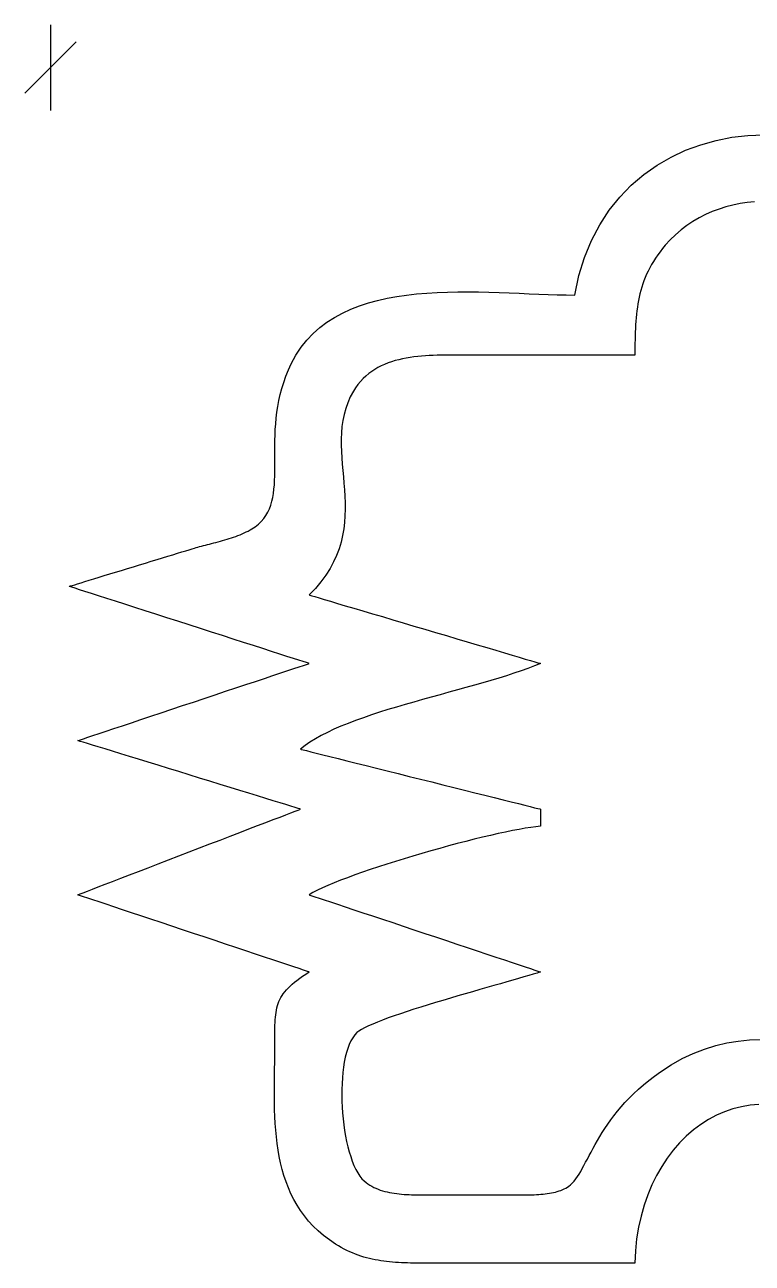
# Model space of a CAD drawing. Extents: x -0.8 to 47.2, y -11.2 to 29.6.
# Drawn here: x -0.85 to 23.11, y -11.16 to 29.63 of the extents above; entities that cross this region are included whole.
import ezdxf

# ---------------------------------------------------------------- set-up
doc = ezdxf.new("R2010")
doc.units = 0

msp = doc.modelspace()

# ---------------------------------------------------------------- linework, layer by layer
at = {"layer": 'Hey', "color": 4}
for p, q in [((21.413849, 25.681905), (21.923113, 25.82475)), ((21.923113, 25.82475), (22.442137, 25.926262)), ((22.442137, 25.926262), (22.967617, 25.986478)), ((22.967617, 25.986478), (23.496245, 26.005441)), ((20.43782, 25.272059), (20.917648, 25.497687)), ((20.917648, 25.497687), (21.413849, 25.681905)), ((19.540503, 24.696414), (19.977671, 25.004981)), ((19.977671, 25.004981), (20.43782, 25.272059)), ((19.129624, 24.346321), (19.540503, 24.696414)), ((18.748342, 23.954661), (19.129624, 24.346321)), ((18.399958, 23.521397), (18.748342, 23.954661)), ((22.475158, 23.693489), (22.244676, 23.633952)), ((22.708536, 23.74082), (22.475158, 23.693489)), ((22.94413, 23.775938), (22.708536, 23.74082)), ((23.181267, 23.798837), (22.94413, 23.775938)), ((18.087781, 23.046489), (18.399958, 23.521397)), ((21.365218, 23.273871), (21.159354, 23.153397)), ((21.577359, 23.38217), (21.365218, 23.273871)), ((21.795099, 23.478287), (21.577359, 23.38217)), ((22.017764, 23.562216), (21.795099, 23.478287)), ((22.244676, 23.633952), (22.017764, 23.562216)), ((17.815115, 22.529899), (18.087781, 23.046489)), ((20.769176, 22.87594), (20.586223, 22.71896)), ((20.960444, 23.020755), (20.769176, 22.87594)), ((21.159354, 23.153397), (20.960444, 23.020755)), ((17.585267, 21.971589), (17.815115, 22.529899)), ((20.412235, 22.549845), (20.247861, 22.368624)), ((20.586223, 22.71896), (20.412235, 22.549845)), ((19.999762, 22.05071), (19.927341, 21.945075)), ((20.077207, 22.156467), (19.999762, 22.05071)), ((20.159886, 22.262385), (20.077207, 22.156467)), ((20.247861, 22.368624), (20.159886, 22.262385)), ((17.401543, 21.371518), (17.585267, 21.971589)), ((19.738512, 21.628201), (19.684475, 21.522354)), ((19.796887, 21.73389), (19.738512, 21.628201)), ((19.859774, 21.839492), (19.796887, 21.73389)), ((19.927341, 21.945075), (19.859774, 21.839492)), ((17.267248, 20.729649), (17.401543, 21.371518)), ((19.588731, 21.309908), (19.54668, 21.20317)), ((19.634606, 21.41628), (19.588731, 21.309908)), ((19.684475, 21.522354), (19.634606, 21.41628)), ((12.394339, 20.797272), (12.732386, 20.817474)), ((12.732386, 20.817474), (13.072723, 20.830309)), ((13.072723, 20.830309), (13.414388, 20.836665)), ((13.414388, 20.836665), (13.756416, 20.837427)), ((13.756416, 20.837427), (14.097845, 20.833476)), ((14.097845, 20.833476), (14.437711, 20.825701)), ((14.437711, 20.825701), (14.775051, 20.814985)), ((14.775051, 20.814985), (15.108902, 20.802214)), ((19.441761, 20.880055), (19.413293, 20.771151)), ((19.473367, 20.988314), (19.441761, 20.880055)), ((19.508283, 21.095995), (19.473367, 20.988314)), ((19.54668, 21.20317), (19.508283, 21.095995)), ((10.173044, 20.375253), (10.46809, 20.471803)), ((10.46809, 20.471803), (10.772168, 20.554789)), ((10.772168, 20.554789), (11.084317, 20.625099)), ((11.084317, 20.625099), (11.403572, 20.683618)), ((11.403572, 20.683618), (11.728969, 20.731229)), ((11.728969, 20.731229), (12.059546, 20.768819)), ((12.059546, 20.768819), (12.394339, 20.797272)), ((15.108902, 20.802214), (15.438301, 20.788275)), ((15.438301, 20.788275), (15.762284, 20.774051)), ((15.762284, 20.774051), (16.079888, 20.760428)), ((16.079888, 20.760428), (16.390149, 20.748293)), ((16.390149, 20.748293), (16.692104, 20.738528)), ((16.692104, 20.738528), (16.984791, 20.73202)), ((16.984791, 20.73202), (17.267248, 20.729649)), ((19.344967, 20.439867), (19.327328, 20.327682)), ((19.365061, 20.551127), (19.344967, 20.439867)), ((19.38778, 20.661532), (19.365061, 20.551127)), ((19.413293, 20.771151), (19.38778, 20.661532)), ((9.102458, 19.835724), (9.351738, 19.995376)), ((9.351738, 19.995376), (9.613904, 20.137925)), ((9.613904, 20.137925), (9.887994, 20.264255)), ((9.887994, 20.264255), (10.173044, 20.375253)), ((19.298739, 20.100258), (19.287422, 19.984879)), ((19.311975, 20.214503), (19.298739, 20.100258)), ((19.327328, 20.327682), (19.311975, 20.214503)), ((8.64641, 19.461569), (8.867027, 19.658084)), ((8.867027, 19.658084), (9.102458, 19.835724)), ((19.263405, 19.631239), (19.258127, 19.510626)), ((19.269924, 19.750439), (19.263405, 19.631239)), ((19.277883, 19.868296), (19.269924, 19.750439)), ((19.287422, 19.984879), (19.277883, 19.868296)), ((8.253469, 19.008374), (8.44157, 19.245294)), ((8.44157, 19.245294), (8.64641, 19.461569)), ((19.25062, 19.264879), (19.24808, 19.139608)), ((19.253922, 19.38853), (19.25062, 19.264879)), ((19.258127, 19.510626), (19.253922, 19.38853)), ((8.083072, 18.749926), (8.253469, 19.008374)), ((19.244411, 18.883916), (19.243, 18.753357)), ((19.246105, 19.012643), (19.244411, 18.883916)), ((19.24808, 19.139608), (19.246105, 19.012643)), ((7.836825, 18.262849), (7.931342, 18.469061)), ((7.931342, 18.469061), (8.083072, 18.749926)), ((10.894193, 18.39674), (10.78613, 18.341259)), ((11.005092, 18.447012), (10.894193, 18.39674)), ((11.118608, 18.492332), (11.005092, 18.447012)), ((11.23452, 18.532955), (11.118608, 18.492332)), ((11.352606, 18.569138), (11.23452, 18.532955)), ((11.472647, 18.601138), (11.352606, 18.569138)), ((11.594422, 18.629211), (11.472647, 18.601138)), ((11.71771, 18.653612), (11.594422, 18.629211)), ((11.84229, 18.674598), (11.71771, 18.653612)), ((11.967943, 18.692426), (11.84229, 18.674598)), ((12.094446, 18.707349), (11.967943, 18.692426)), ((12.22158, 18.719629), (12.094446, 18.707349)), ((12.349123, 18.729518), (12.22158, 18.719629)), ((12.476856, 18.737274), (12.349123, 18.729518)), ((12.604557, 18.743152), (12.476856, 18.737274)), ((12.732006, 18.747414), (12.604557, 18.743152)), ((12.858982, 18.750309), (12.732006, 18.747414)), ((12.985265, 18.752087), (12.858982, 18.750309)), ((13.110633, 18.753019), (12.985265, 18.752087)), ((13.234867, 18.753357), (13.110633, 18.753019)), ((13.357745, 18.753357), (13.234867, 18.753357)), ((13.479047, 18.753272), (13.357745, 18.753357)), ((13.598552, 18.753357), (13.479047, 18.753272)), ((13.614743, 18.753357), (13.598552, 18.753357)), ((13.661941, 18.753357), (13.614743, 18.753357)), ((13.738078, 18.753357), (13.661941, 18.753357)), ((13.841086, 18.753357), (13.738078, 18.753357)), ((13.968899, 18.753357), (13.841086, 18.753357)), ((14.11945, 18.753357), (13.968899, 18.753357)), ((14.290671, 18.753357), (14.11945, 18.753357)), ((14.480495, 18.753357), (14.290671, 18.753357)), ((14.686857, 18.753357), (14.480495, 18.753357)), ((14.907687, 18.753357), (14.686857, 18.753357)), ((15.14092, 18.753357), (14.907687, 18.753357)), ((15.384488, 18.753357), (15.14092, 18.753357)), ((15.636325, 18.753357), (15.384488, 18.753357)), ((15.894364, 18.753357), (15.636325, 18.753357)), ((16.156534, 18.753357), (15.894364, 18.753357)), ((16.420773, 18.753357), (16.156534, 18.753357)), ((16.685012, 18.753357), (16.420773, 18.753357)), ((16.947182, 18.753357), (16.685012, 18.753357)), ((17.205218, 18.753357), (16.947182, 18.753357)), ((17.457056, 18.753357), (17.205218, 18.753357)), ((17.700623, 18.753357), (17.457056, 18.753357)), ((17.933857, 18.753357), (17.700623, 18.753357)), ((18.154687, 18.753357), (17.933857, 18.753357)), ((18.361048, 18.753357), (18.154687, 18.753357)), ((18.550874, 18.753357), (18.361048, 18.753357)), ((18.722095, 18.753357), (18.550874, 18.753357)), ((18.872646, 18.753357), (18.722095, 18.753357)), ((19.000459, 18.753357), (18.872646, 18.753357)), ((19.103468, 18.753357), (19.000459, 18.753357)), ((19.179603, 18.753357), (19.103468, 18.753357)), ((19.226801, 18.753357), (19.179603, 18.753357)), ((19.243, 18.753357), (19.226801, 18.753357)), ((7.681717, 17.854984), (7.753865, 18.058113)), ((7.753865, 18.058113), (7.836825, 18.262849)), ((10.296097, 17.976748), (10.209668, 17.884643)), ((10.386664, 18.062118), (10.296097, 17.976748)), ((10.481172, 18.140998), (10.386664, 18.062118)), ((10.579399, 18.213645), (10.481172, 18.140998)), ((10.681125, 18.280312), (10.579399, 18.213645)), ((10.78613, 18.341259), (10.681125, 18.280312)), ((7.566867, 17.454087), (7.619632, 17.653597)), ((7.619632, 17.653597), (7.681717, 17.854984)), ((9.977644, 17.565232), (9.875022, 17.375269)), ((10.050177, 17.679168), (9.977644, 17.565232)), ((10.127606, 17.785544), (10.050177, 17.679168)), ((10.209668, 17.884643), (10.127606, 17.785544)), ((7.486307, 17.061234), (7.522674, 17.256588)), ((7.522674, 17.256588), (7.566867, 17.454087)), ((9.790292, 17.18312), (9.721864, 16.988974)), ((9.875022, 17.375269), (9.790292, 17.18312)), ((7.434067, 16.677501), (7.45702, 16.868161)), ((7.45702, 16.868161), (7.486307, 17.061234)), ((9.66839, 16.79288), (9.62846, 16.594922)), ((9.721864, 16.988974), (9.66839, 16.79288)), ((7.404176, 16.303964), (7.416702, 16.489392)), ((7.416702, 16.489392), (7.434067, 16.677501)), ((9.600664, 16.395183), (9.583589, 16.193746)), ((9.62846, 16.594922), (9.600664, 16.395183)), ((7.388177, 15.765122), (7.390661, 15.941694)), ((7.390661, 15.941694), (7.395747, 16.121353)), ((7.395747, 16.121353), (7.404176, 16.303964)), ((9.583589, 16.193746), (9.575831, 15.990697)), ((9.575831, 15.990697), (9.575977, 15.786117)), ((7.387556, 15.591769), (7.388177, 15.765122)), ((7.388064, 15.421771), (7.387556, 15.591769)), ((9.575977, 15.786117), (9.582618, 15.580092)), ((9.582618, 15.580092), (9.594341, 15.372705)), ((7.388911, 15.255263), (7.388064, 15.421771)), ((7.389391, 15.092377), (7.388911, 15.255263)), ((9.594341, 15.372705), (9.609742, 15.164039)), ((9.609742, 15.164039), (9.627409, 14.954178)), ((7.381048, 14.626808), (7.386202, 14.778017)), ((7.386202, 14.778017), (7.388742, 14.93325)), ((7.388742, 14.93325), (7.389391, 15.092377)), ((9.627409, 14.954178), (9.645931, 14.743206)), ((9.645931, 14.743206), (9.6639, 14.531208)), ((7.342395, 14.198687), (7.35989, 14.337009)), ((7.35989, 14.337009), (7.372525, 14.479761)), ((7.372525, 14.479761), (7.381048, 14.626808)), ((9.6639, 14.531208), (9.679905, 14.318265)), ((9.679905, 14.318265), (9.692535, 14.104462)), ((7.25329, 13.811643), (7.289842, 13.935869)), ((7.289842, 13.935869), (7.319295, 14.064929)), ((7.319295, 14.064929), (7.342395, 14.198687)), ((9.692535, 14.104462), (9.700381, 13.889884)), ((9.700381, 13.889884), (9.702046, 13.674613)), ((7.021177, 13.365751), (7.093584, 13.469304)), ((7.093584, 13.469304), (7.155907, 13.578226)), ((7.155907, 13.578226), (7.208894, 13.692384)), ((7.208894, 13.692384), (7.25329, 13.811643)), ((9.702046, 13.674613), (9.696096, 13.458733)), ((6.631459, 13.025877), (6.689116, 13.062289)), ((6.689116, 13.062289), (6.74437, 13.100185)), ((6.74437, 13.100185), (6.79705, 13.139621)), ((6.79705, 13.139621), (6.846986, 13.180653)), ((6.846986, 13.180653), (6.894007, 13.223327)), ((6.894007, 13.223327), (6.93794, 13.267705)), ((6.93794, 13.267705), (7.021177, 13.365751)), ((9.681136, 13.242326), (9.655753, 13.02548)), ((9.696096, 13.458733), (9.681136, 13.242326)), ((5.667801, 12.642419), (5.741132, 12.663614)), ((5.741132, 12.663614), (5.814454, 12.685543)), ((5.814454, 12.685543), (5.887598, 12.708261)), ((5.887598, 12.708261), (5.960392, 12.731827)), ((5.960392, 12.731827), (6.032665, 12.756296)), ((6.032665, 12.756296), (6.104246, 12.781724)), ((6.104246, 12.781724), (6.174964, 12.808168)), ((6.174964, 12.808168), (6.244648, 12.835657)), ((6.244648, 12.835657), (6.313127, 12.864265)), ((6.313127, 12.864265), (6.38023, 12.89404)), ((6.38023, 12.89404), (6.445786, 12.925036)), ((6.445786, 12.925036), (6.509624, 12.957306)), ((6.509624, 12.957306), (6.571572, 12.990901)), ((6.571572, 12.990901), (6.631459, 13.025877)), ((9.618539, 12.808276), (9.568082, 12.590799)), ((9.655753, 13.02548), (9.618539, 12.808276)), ((4.188036, 12.224668), (4.330404, 12.268136)), ((4.330404, 12.268136), (4.45882, 12.307345)), ((4.45882, 12.307345), (4.571734, 12.34182)), ((4.571734, 12.34182), (4.667593, 12.371091)), ((4.667593, 12.371091), (4.74485, 12.394684)), ((4.74485, 12.394684), (4.801952, 12.412126)), ((4.801952, 12.412126), (4.83735, 12.422935)), ((4.83735, 12.422935), (4.849494, 12.426632)), ((4.849494, 12.426632), (4.909576, 12.443085)), ((4.909576, 12.443085), (4.971702, 12.459624)), ((4.971702, 12.459624), (5.035702, 12.476331)), ((5.035702, 12.476331), (5.101405, 12.493236)), ((5.101405, 12.493236), (5.168639, 12.510395)), ((5.168639, 12.510395), (5.237235, 12.527893)), ((5.237235, 12.527893), (5.30702, 12.545758)), ((5.30702, 12.545758), (5.377823, 12.564046)), ((5.377823, 12.564046), (5.449474, 12.582785)), ((5.449474, 12.582785), (5.521801, 12.602061)), ((5.521801, 12.602061), (5.594634, 12.62193)), ((5.594634, 12.62193), (5.667801, 12.642419)), ((9.502975, 12.373132), (9.421806, 12.155358)), ((9.568082, 12.590799), (9.502975, 12.373132)), ((2.732828, 11.780342), (2.931007, 11.840853)), ((2.931007, 11.840853), (3.127636, 11.900891)), ((3.127636, 11.900891), (3.321164, 11.959983)), ((3.321164, 11.959983), (3.510041, 12.017652)), ((3.510041, 12.017652), (3.692717, 12.073431)), ((3.692717, 12.073431), (3.867642, 12.126841)), ((3.867642, 12.126841), (4.033265, 12.17741)), ((4.033265, 12.17741), (4.188036, 12.224668)), ((9.323167, 11.937561), (9.205647, 11.719824)), ((9.421806, 12.155358), (9.323167, 11.937561)), ((1.43239, 11.383276), (1.598013, 11.433844)), ((1.598013, 11.433844), (1.772938, 11.487254)), ((1.772938, 11.487254), (1.955614, 11.543034)), ((1.955614, 11.543034), (2.144492, 11.600703)), ((2.144492, 11.600703), (2.33802, 11.659795)), ((2.33802, 11.659795), (2.534649, 11.719831)), ((2.534649, 11.719831), (2.732828, 11.780342)), ((9.067837, 11.502234), (8.908327, 11.284869)), ((9.205647, 11.719824), (9.067837, 11.502234)), ((0.616161, 11.134053), (0.628305, 11.13775)), ((0.638829, 11.126772), (0.616161, 11.134053)), ((0.628305, 11.13775), (0.663704, 11.14856)), ((0.704906, 11.105549), (0.638829, 11.126772)), ((0.663704, 11.14856), (0.720806, 11.166001)), ((0.811497, 11.071287), (0.704906, 11.105549)), ((0.720806, 11.166001), (0.798062, 11.189595)), ((0.798062, 11.189595), (0.893922, 11.218862)), ((0.955709, 11.024932), (0.811497, 11.071287)), ((0.893922, 11.218862), (1.006835, 11.25334)), ((1.134647, 10.967415), (0.955709, 11.024932)), ((1.006835, 11.25334), (1.135251, 11.29255)), ((1.135251, 11.29255), (1.27762, 11.336017)), ((1.27762, 11.336017), (1.43239, 11.383276)), ((8.725708, 11.067817), (8.518569, 10.851164)), ((8.908327, 11.284869), (8.725708, 11.067817)), ((1.345418, 10.899668), (1.134647, 10.967415)), ((1.585128, 10.822618), (1.345418, 10.899668)), ((1.850883, 10.737198), (1.585128, 10.822618)), ((2.139789, 10.644335), (1.850883, 10.737198)), ((2.448952, 10.544962), (2.139789, 10.644335)), ((8.518569, 10.851164), (8.540427, 10.844701)), ((8.540427, 10.844701), (8.604143, 10.82582)), ((8.604143, 10.82582), (8.706928, 10.795366)), ((8.706928, 10.795366), (8.845989, 10.754161)), ((8.845989, 10.754161), (9.018537, 10.703037)), ((9.018537, 10.703037), (9.22178, 10.642816)), ((9.22178, 10.642816), (9.452928, 10.574326)), ((2.775478, 10.440007), (2.448952, 10.544962)), ((3.116473, 10.3304), (2.775478, 10.440007)), ((3.469045, 10.217074), (3.116473, 10.3304)), ((3.830297, 10.100956), (3.469045, 10.217074)), ((9.452928, 10.574326), (9.709192, 10.498397)), ((9.709192, 10.498397), (9.987779, 10.415853)), ((9.987779, 10.415853), (10.2859, 10.32752)), ((10.2859, 10.32752), (10.600764, 10.234226)), ((10.600764, 10.234226), (10.929581, 10.1368)), ((4.197338, 9.982982), (3.830297, 10.100956)), ((4.567272, 9.864073), (4.197338, 9.982982)), ((4.937207, 9.745164), (4.567272, 9.864073)), ((10.929581, 10.1368), (11.26956, 10.036067)), ((11.26956, 10.036067), (11.617911, 9.932849)), ((11.617911, 9.932849), (11.971842, 9.827981)), ((11.971842, 9.827981), (12.328564, 9.722286)), ((5.304247, 9.62719), (4.937207, 9.745164)), ((5.6655, 9.511072), (5.304247, 9.62719)), ((6.018071, 9.397746), (5.6655, 9.511072)), ((6.359067, 9.288139), (6.018071, 9.397746)), ((12.328564, 9.722286), (12.685286, 9.616591)), ((12.685286, 9.616591), (13.039218, 9.511723)), ((13.039218, 9.511723), (13.387569, 9.408506)), ((13.387569, 9.408506), (13.727548, 9.307772)), ((6.685593, 9.183184), (6.359067, 9.288139)), ((6.994756, 9.08381), (6.685593, 9.183184)), ((7.283661, 8.990948), (6.994756, 9.08381)), ((7.549416, 8.905528), (7.283661, 8.990948)), ((13.727548, 9.307772), (14.056364, 9.210346)), ((14.056364, 9.210346), (14.371229, 9.117052)), ((14.371229, 9.117052), (14.66935, 9.02872)), ((14.66935, 9.02872), (14.947937, 8.946175)), ((7.789126, 8.828478), (7.549416, 8.905528)), ((7.999897, 8.760731), (7.789126, 8.828478)), ((8.178835, 8.703214), (7.999897, 8.760731)), ((8.323047, 8.656859), (8.178835, 8.703214)), ((8.429638, 8.622597), (8.323047, 8.656859)), ((8.495715, 8.601346), (8.429638, 8.622597)), ((8.432808, 8.56556), (8.496525, 8.586783)), ((8.518383, 8.594065), (8.495715, 8.601346)), ((8.496525, 8.586783), (8.518383, 8.594065)), ((14.947937, 8.946175), (15.2042, 8.870246)), ((15.2042, 8.870246), (15.43535, 8.801756)), ((15.43535, 8.801756), (15.638592, 8.741536)), ((15.638592, 8.741536), (15.81114, 8.690411)), ((15.81114, 8.690411), (15.950202, 8.649207)), ((16.138574, 8.59338), (15.937598, 8.511153)), ((15.950202, 8.649207), (16.052985, 8.618752)), ((16.052985, 8.618752), (16.116702, 8.599872)), ((16.116702, 8.599872), (16.138574, 8.59338)), ((7.049171, 8.104347), (7.327759, 8.197209)), ((7.327759, 8.197209), (7.584023, 8.282632)), ((7.584023, 8.282632), (7.815172, 8.359682)), ((7.815172, 8.359682), (8.018415, 8.427426)), ((8.018415, 8.427426), (8.190963, 8.484943)), ((8.190963, 8.484943), (8.330024, 8.531298)), ((8.330024, 8.531298), (8.432808, 8.56556)), ((15.019253, 8.191558), (14.765766, 8.113256)), ((15.264121, 8.270352), (15.019253, 8.191558)), ((15.499431, 8.349786), (15.264121, 8.270352)), ((15.724236, 8.430005), (15.499431, 8.349786)), ((15.937598, 8.511153), (15.724236, 8.430005)), ((5.76739, 7.677085), (6.107369, 7.790411)), ((6.107369, 7.790411), (6.436186, 7.900018)), ((6.436186, 7.900018), (6.75105, 8.004974)), ((6.75105, 8.004974), (7.049171, 8.104347)), ((13.68448, 7.802046), (13.402034, 7.724012)), ((13.963018, 7.879841), (13.68448, 7.802046)), ((14.236707, 7.957542), (13.963018, 7.879841)), ((14.504603, 8.035297), (14.236707, 7.957542)), ((14.765766, 8.113256), (14.504603, 8.035297)), ((4.708384, 7.324084), (5.065106, 7.442993)), ((5.065106, 7.442993), (5.419038, 7.560967)), ((5.419038, 7.560967), (5.76739, 7.677085)), ((12.252013, 7.406565), (11.964158, 7.325144)), ((12.540669, 7.487016), (12.252013, 7.406565)), ((12.829186, 7.566645), (12.540669, 7.487016)), ((13.116622, 7.645594), (12.829186, 7.566645)), ((13.402034, 7.724012), (13.116622, 7.645594)), ((3.309399, 6.857757), (3.649379, 6.971083)), ((3.649379, 6.971083), (3.99773, 7.087201)), ((3.99773, 7.087201), (4.351662, 7.205175)), ((4.351662, 7.205175), (4.708384, 7.324084)), ((10.839608, 6.986836), (10.569897, 6.898371)), ((11.114832, 7.0736), (10.839608, 6.986836)), ((11.394626, 7.158809), (11.114832, 7.0736)), ((11.678049, 7.242607), (11.394626, 7.158809)), ((11.964158, 7.325144), (11.678049, 7.242607)), ((2.089009, 6.450959), (2.367596, 6.543822)), ((2.367596, 6.543822), (2.665718, 6.643195)), ((2.665718, 6.643195), (2.980582, 6.74815)), ((2.980582, 6.74815), (3.309399, 6.857757)), ((9.803263, 6.621308), (9.565024, 6.524576)), ((10.050783, 6.715754), (9.803263, 6.621308)), ((10.306642, 6.80806), (10.050783, 6.715754)), ((10.569897, 6.898371), (10.306642, 6.80806)), ((1.086744, 6.11687), (1.225805, 6.163225)), ((1.225805, 6.163225), (1.398353, 6.220742)), ((1.398353, 6.220742), (1.601597, 6.288489)), ((1.601597, 6.288489), (1.832745, 6.365539)), ((1.832745, 6.365539), (2.089009, 6.450959)), ((8.915415, 6.219204), (8.723721, 6.111863)), ((9.120158, 6.32367), (8.915415, 6.219204)), ((9.337008, 6.425411), (9.120158, 6.32367)), ((9.565024, 6.524576), (9.337008, 6.425411)), ((0.898384, 6.054076), (0.920242, 6.061357)), ((0.919432, 6.047613), (0.898384, 6.054076)), ((0.980789, 6.028732), (0.919432, 6.047613)), ((0.920242, 6.061357), (0.983959, 6.082608)), ((1.079767, 5.998278), (0.980789, 6.028732)), ((0.983959, 6.082608), (1.086744, 6.11687)), ((1.213678, 5.957073), (1.079767, 5.998278)), ((1.379835, 5.905949), (1.213678, 5.957073)), ((1.575551, 5.845728), (1.379835, 5.905949)), ((1.798139, 5.777238), (1.575551, 5.845728)), ((2.044911, 5.701309), (1.798139, 5.777238)), ((8.38325, 5.887988), (8.236356, 5.771158)), ((8.236356, 5.771158), (8.259024, 5.765486)), ((8.259024, 5.765486), (8.325101, 5.748976)), ((8.325101, 5.748976), (8.431692, 5.722334)), ((8.546019, 6.001508), (8.38325, 5.887988)), ((8.431692, 5.722334), (8.575903, 5.68628)), ((8.723721, 6.111863), (8.546019, 6.001508)), ((2.313181, 5.618765), (2.044911, 5.701309)), ((2.60026, 5.530432), (2.313181, 5.618765)), ((2.903463, 5.437138), (2.60026, 5.530432)), ((3.220102, 5.339712), (2.903463, 5.437138)), ((3.547489, 5.238978), (3.220102, 5.339712)), ((8.575903, 5.68628), (8.754841, 5.641545)), ((8.754841, 5.641545), (8.965612, 5.588851)), ((8.965612, 5.588851), (9.205322, 5.528924)), ((9.205322, 5.528924), (9.471076, 5.462486)), ((9.471076, 5.462486), (9.759982, 5.39026)), ((9.759982, 5.39026), (10.069144, 5.312968)), ((10.069144, 5.312968), (10.39567, 5.231338)), ((3.882938, 5.135761), (3.547489, 5.238978)), ((4.223762, 5.030893), (3.882938, 5.135761)), ((4.567272, 4.925198), (4.223762, 5.030893)), ((4.910783, 4.819503), (4.567272, 4.925198)), ((10.39567, 5.231338), (10.736665, 5.14609)), ((10.736665, 5.14609), (11.089236, 5.057946)), ((11.089236, 5.057946), (11.450489, 4.967632)), ((11.450489, 4.967632), (11.817529, 4.875873)), ((5.251606, 4.714635), (4.910783, 4.819503)), ((5.587055, 4.611418), (5.251606, 4.714635)), ((5.914443, 4.510684), (5.587055, 4.611418)), ((6.231082, 4.413258), (5.914443, 4.510684)), ((11.817529, 4.875873), (12.187463, 4.783389)), ((12.187463, 4.783389), (12.557397, 4.690905)), ((12.557397, 4.690905), (12.924437, 4.599146)), ((12.924437, 4.599146), (13.28569, 4.508832)), ((13.28569, 4.508832), (13.63826, 4.420688)), ((6.534284, 4.319964), (6.231082, 4.413258)), ((6.821364, 4.231631), (6.534284, 4.319964)), ((7.089634, 4.149087), (6.821364, 4.231631)), ((7.336406, 4.073158), (7.089634, 4.149087)), ((13.63826, 4.420688), (13.979256, 4.33544)), ((13.979256, 4.33544), (14.305781, 4.25381)), ((14.305781, 4.25381), (14.614944, 4.176518)), ((14.614944, 4.176518), (14.90385, 4.104292)), ((14.90385, 4.104292), (15.169604, 4.037854)), ((7.558994, 4.004668), (7.336406, 4.073158)), ((7.75471, 3.944448), (7.558994, 4.004668)), ((7.920866, 3.893323), (7.75471, 3.944448)), ((7.75471, 3.611149), (7.920866, 3.675055)), ((8.054778, 3.852119), (7.920866, 3.893323)), ((7.920866, 3.675055), (8.054778, 3.726561)), ((8.153755, 3.821664), (8.054778, 3.852119)), ((8.054778, 3.726561), (8.153755, 3.764627)), ((8.215112, 3.802784), (8.153755, 3.821664)), ((8.153755, 3.764627), (8.215112, 3.788221)), ((8.23616, 3.796321), (8.215112, 3.802784)), ((8.215112, 3.788221), (8.23616, 3.796321)), ((15.169604, 4.037854), (15.409311, 3.977927)), ((15.409311, 3.977927), (15.620083, 3.925233)), ((15.620083, 3.925233), (15.799023, 3.880498)), ((15.799023, 3.880498), (15.943233, 3.844447)), ((15.943233, 3.844447), (16.049823, 3.817805)), ((16.049823, 3.817805), (16.1159, 3.801295)), ((16.1159, 3.801295), (16.138563, 3.795622)), ((16.138563, 3.795622), (16.138563, 3.793929)), ((16.138563, 3.793929), (16.138563, 3.789216)), ((16.138563, 3.789216), (16.138563, 3.781596)), ((16.138563, 3.781596), (16.138563, 3.771295)), ((16.138563, 3.771295), (16.138563, 3.75851)), ((16.138563, 3.75851), (16.138563, 3.743468)), ((16.138563, 3.743468), (16.138563, 3.726337)), ((16.138563, 3.726337), (16.138563, 3.707343)), ((16.138563, 3.707343), (16.138563, 3.686713)), ((16.138563, 3.686713), (16.138563, 3.664643)), ((6.821364, 3.252171), (7.089634, 3.355351)), ((7.089634, 3.355351), (7.336406, 3.450262)), ((7.336406, 3.450262), (7.558994, 3.535875)), ((7.558994, 3.535875), (7.75471, 3.611149)), ((16.138563, 3.664643), (16.138563, 3.641303)), ((16.138563, 3.641303), (16.138563, 3.616948)), ((16.138563, 3.616948), (16.138563, 3.591773)), ((16.138563, 3.591773), (16.138563, 3.565978)), ((16.138563, 3.565978), (16.138563, 3.53976)), ((16.138563, 3.53976), (16.138563, 3.513344)), ((16.138563, 3.513344), (16.138563, 3.486928)), ((16.138563, 3.486928), (16.138563, 3.460709)), ((16.138563, 3.460709), (16.138563, 3.434914)), ((16.138563, 3.434914), (16.138563, 3.40974)), ((16.138563, 3.40974), (16.138563, 3.385384)), ((16.138563, 3.385384), (16.138563, 3.362073)), ((16.138563, 3.362073), (16.138563, 3.340003)), ((16.138563, 3.340003), (16.138563, 3.319372)), ((16.138563, 3.319372), (16.138563, 3.300407)), ((16.138563, 3.300407), (16.138563, 3.283276)), ((16.138563, 3.283276), (16.138563, 3.268234)), ((16.138563, 3.268234), (16.138563, 3.255449)), ((5.587055, 2.777436), (5.914443, 2.903355)), ((5.914443, 2.903355), (6.231082, 3.02514)), ((6.231082, 3.02514), (6.534284, 3.141757)), ((6.534284, 3.141757), (6.821364, 3.252171)), ((14.228956, 2.870202), (13.958088, 2.804221)), ((14.491534, 2.931926), (14.228956, 2.870202)), ((14.744529, 2.989051), (14.491534, 2.931926)), ((14.986648, 3.041228), (14.744529, 2.989051)), ((15.216598, 3.088114), (14.986648, 3.041228)), ((15.433087, 3.129366), (15.216598, 3.088114)), ((15.634819, 3.164638), (15.433087, 3.129366)), ((15.820504, 3.193586), (15.634819, 3.164638)), ((15.98885, 3.215853), (15.820504, 3.193586)), ((16.138563, 3.231122), (15.98885, 3.215853)), ((16.138563, 3.255449), (16.138563, 3.245148)), ((16.138563, 3.245148), (16.138563, 3.237528)), ((16.138563, 3.237528), (16.138563, 3.232815)), ((16.138563, 3.232815), (16.138563, 3.231122)), ((4.567272, 2.385215), (4.910783, 2.517335)), ((4.910783, 2.517335), (5.251606, 2.648418)), ((5.251606, 2.648418), (5.587055, 2.777436)), ((12.817578, 2.504622), (12.524655, 2.422529)), ((13.108676, 2.584184), (12.817578, 2.504622)), ((13.396655, 2.660869), (13.108676, 2.584184)), ((13.680224, 2.734329), (13.396655, 2.660869)), ((13.958088, 2.804221), (13.680224, 2.734329)), ((3.547489, 1.992991), (3.882938, 2.122009)), ((3.882938, 2.122009), (4.223762, 2.253096)), ((4.223762, 2.253096), (4.567272, 2.385215)), ((11.360569, 2.075715), (11.077915, 1.986126)), ((11.647864, 2.164497), (11.360569, 2.075715)), ((11.938505, 2.252121), (11.647864, 2.164497)), ((12.2312, 2.338247), (11.938505, 2.252121)), ((12.524655, 2.422529), (12.2312, 2.338247)), ((2.60026, 1.62867), (2.903463, 1.745287)), ((2.903463, 1.745287), (3.220102, 1.867072)), ((3.220102, 1.867072), (3.547489, 1.992991)), ((10.270716, 1.715947), (10.019549, 1.626564)), ((10.531695, 1.805896), (10.270716, 1.715947)), ((10.801192, 1.896072), (10.531695, 1.805896)), ((11.077915, 1.986126), (10.801192, 1.896072)), ((1.379835, 1.159278), (1.575551, 1.234553)), ((1.575551, 1.234553), (1.798139, 1.320165)), ((1.798139, 1.320165), (2.044911, 1.415076)), ((2.044911, 1.415076), (2.313181, 1.518257)), ((2.313181, 1.518257), (2.60026, 1.62867)), ((9.138851, 1.281618), (8.956134, 1.200253)), ((9.337844, 1.365277), (9.138851, 1.281618)), ((9.55182, 1.450886), (9.337844, 1.365277)), ((9.779486, 1.538096), (9.55182, 1.450886)), ((10.019549, 1.626564), (9.779486, 1.538096)), ((0.898384, 0.974107), (0.919432, 0.982206)), ((0.920242, 0.966825), (0.898384, 0.974107)), ((0.919432, 0.982206), (0.980789, 1.0058)), ((0.983959, 0.945574), (0.920242, 0.966825)), ((0.980789, 1.0058), (1.079767, 1.043866)), ((1.086744, 0.911312), (0.983959, 0.945574)), ((1.079767, 1.043866), (1.213678, 1.095372)), ((1.225805, 0.86496), (1.086744, 0.911312)), ((1.213678, 1.095372), (1.379835, 1.159278)), ((1.398353, 0.807443), (1.225805, 0.86496)), ((8.644701, 1.045773), (8.51857, 0.973352)), ((8.51857, 0.973352), (8.540428, 0.966071)), ((8.540428, 0.966071), (8.604145, 0.944819)), ((8.604145, 0.944819), (8.706929, 0.910557)), ((8.790987, 1.121522), (8.644701, 1.045773)), ((8.706929, 0.910557), (8.84599, 0.864205)), ((8.956134, 1.200253), (8.790987, 1.121522)), ((8.84599, 0.864205), (9.018538, 0.806691)), ((1.601596, 0.739696), (1.398353, 0.807443)), ((1.832745, 0.662646), (1.601596, 0.739696)), ((2.089008, 0.577226), (1.832745, 0.662646)), ((2.367596, 0.484364), (2.089008, 0.577226)), ((2.665718, 0.384988), (2.367596, 0.484364)), ((9.018538, 0.806691), (9.221781, 0.73894)), ((9.221781, 0.73894), (9.45293, 0.661891)), ((9.45293, 0.661891), (9.709193, 0.576471)), ((9.709193, 0.576471), (9.98778, 0.483608)), ((9.98778, 0.483608), (10.285901, 0.384232)), ((2.980583, 0.280035), (2.665718, 0.384988)), ((3.3094, 0.170428), (2.980583, 0.280035)), ((3.649379, 0.057102), (3.3094, 0.170428)), ((3.99773, -0.059016), (3.649379, 0.057102)), ((10.285901, 0.384232), (10.600765, 0.279279)), ((10.600765, 0.279279), (10.929582, 0.169673)), ((10.929582, 0.169673), (11.269561, 0.056346)), ((11.269561, 0.056346), (11.617912, -0.059768)), ((4.351662, -0.17699), (3.99773, -0.059016)), ((4.708385, -0.295899), (4.351662, -0.17699)), ((5.065107, -0.414808), (4.708385, -0.295899)), ((11.617912, -0.059768), (11.971843, -0.177745)), ((11.971843, -0.177745), (12.328565, -0.296654)), ((12.328565, -0.296654), (12.685288, -0.415563)), ((5.419039, -0.532785), (5.065107, -0.414808)), ((5.76739, -0.648903), (5.419039, -0.532785)), ((6.107369, -0.762229), (5.76739, -0.648903)), ((6.436186, -0.871833), (6.107369, -0.762229)), ((12.685288, -0.415563), (13.039219, -0.53354)), ((13.039219, -0.53354), (13.38757, -0.649657)), ((13.38757, -0.649657), (13.727549, -0.762984)), ((13.727549, -0.762984), (14.056365, -0.87259)), ((6.751051, -0.976788), (6.436186, -0.871833)), ((7.049172, -1.076164), (6.751051, -0.976788)), ((7.32776, -1.169027), (7.049172, -1.076164)), ((7.584023, -1.254447), (7.32776, -1.169027)), ((14.056365, -0.87259), (14.37123, -0.977543)), ((14.37123, -0.977543), (14.669351, -1.076919)), ((14.669351, -1.076919), (14.947938, -1.169782)), ((14.947938, -1.169782), (15.204201, -1.255202)), ((7.815172, -1.331497), (7.584023, -1.254447)), ((8.018416, -1.399247), (7.815172, -1.331497)), ((8.190963, -1.456761), (8.018416, -1.399247)), ((8.330025, -1.503113), (8.190963, -1.456761)), ((8.432809, -1.537375), (8.330025, -1.503113)), ((8.407405, -1.638275), (8.518384, -1.565907)), ((8.496526, -1.558626), (8.432809, -1.537375)), ((8.518384, -1.565907), (8.496526, -1.558626)), ((15.204201, -1.255202), (15.43535, -1.332251)), ((15.43535, -1.332251), (15.638592, -1.399999)), ((15.638592, -1.399999), (15.81114, -1.457516)), ((15.81114, -1.457516), (15.950202, -1.503868)), ((16.027989, -1.601957), (15.899253, -1.641533)), ((15.950202, -1.503868), (16.052985, -1.53813)), ((16.138574, -1.566662), (16.027989, -1.601957)), ((16.052985, -1.53813), (16.116702, -1.559381)), ((16.116702, -1.559381), (16.138574, -1.566662)), ((7.826455, -2.098116), (7.890307, -2.035573)), ((7.890307, -2.035573), (7.960099, -1.972423)), ((7.960099, -1.972423), (8.036095, -1.908401)), ((8.036095, -1.908401), (8.11856, -1.843239)), ((8.11856, -1.843239), (8.207757, -1.776674)), ((8.207757, -1.776674), (8.303951, -1.708441)), ((8.303951, -1.708441), (8.407405, -1.638275)), ((14.599772, -2.01712), (14.372944, -2.081822)), ((14.818922, -1.954673), (14.599772, -2.01712)), ((15.029084, -1.894734), (14.818922, -1.954673)), ((15.22895, -1.837559), (15.029084, -1.894734)), ((15.417209, -1.783398), (15.22895, -1.837559)), ((15.592554, -1.732505), (15.417209, -1.783398)), ((15.753669, -1.685131), (15.592554, -1.732505)), ((15.899253, -1.641533), (15.753669, -1.685131)), ((7.5533, -2.475436), (7.587056, -2.410977)), ((7.587056, -2.410977), (7.625167, -2.347502)), ((7.625167, -2.347502), (7.6679, -2.284742)), ((7.6679, -2.284742), (7.715515, -2.222435)), ((7.715515, -2.222435), (7.768279, -2.160315)), ((7.768279, -2.160315), (7.826455, -2.098116)), ((13.169464, -2.430347), (12.924066, -2.503285)), ((13.41504, -2.358152), (13.169464, -2.430347)), ((13.659486, -2.286947), (13.41504, -2.358152)), ((13.901491, -2.21699), (13.659486, -2.286947)), ((14.139747, -2.148531), (13.901491, -2.21699)), ((14.372944, -2.081822), (14.139747, -2.148531)), ((7.427448, -2.897669), (7.440614, -2.821748)), ((7.440614, -2.821748), (7.456551, -2.748399)), ((7.456551, -2.748399), (7.475525, -2.677361)), ((7.475525, -2.677361), (7.497797, -2.608363)), ((7.497797, -2.608363), (7.523635, -2.541143)), ((7.523635, -2.541143), (7.5533, -2.475436)), ((11.970453, -2.797386), (11.745592, -2.870236)), ((12.202041, -2.724013), (11.970453, -2.797386)), ((12.439045, -2.65037), (12.202041, -2.724013)), ((12.680157, -2.57671), (12.439045, -2.65037)), ((12.924066, -2.503285), (12.680157, -2.57671)), ((7.393943, -3.325145), (7.397213, -3.232385)), ((7.397213, -3.232385), (7.401935, -3.143521)), ((7.401935, -3.143521), (7.408373, -3.05829)), ((7.408373, -3.05829), (7.416788, -2.976429)), ((7.416788, -2.976429), (7.427448, -2.897669)), ((10.768009, -3.217792), (10.611004, -3.282198)), ((10.939597, -3.151349), (10.768009, -3.217792)), ((11.124459, -3.083119), (10.939597, -3.151349)), ((11.321285, -3.013353), (11.124459, -3.083119)), ((11.528766, -2.942309), (11.321285, -3.013353)), ((11.745592, -2.870236), (11.528766, -2.942309)), ((7.390087, -3.74048), (7.390189, -3.629474)), ((7.390189, -3.629474), (7.390697, -3.523426)), ((7.390697, -3.523426), (7.391854, -3.422072)), ((7.391854, -3.422072), (7.393943, -3.325145)), ((10.018884, -3.640843), (9.953134, -3.7319)), ((10.090555, -3.564793), (10.018884, -3.640843)), ((10.154978, -3.514349), (10.090555, -3.564793)), ((10.240559, -3.460628), (10.154978, -3.514349)), ((10.345972, -3.403873), (10.240559, -3.460628)), ((10.469891, -3.344312), (10.345972, -3.403873)), ((10.611004, -3.282198), (10.469891, -3.344312)), ((7.389489, -4.105907), (7.389997, -3.978433)), ((7.389997, -3.978433), (7.390111, -3.856714)), ((7.390111, -3.856714), (7.390087, -3.74048)), ((9.838915, -3.954827), (9.790314, -4.084725)), ((9.893163, -3.836886), (9.838915, -3.954827)), ((9.953134, -3.7319), (9.893163, -3.836886)), ((21.538359, -4.107388), (21.907387, -3.992029)), ((21.907387, -3.992029), (22.277558, -3.903841)), ((22.277558, -3.903841), (22.648079, -3.842133)), ((22.648079, -3.842133), (23.018146, -3.806228)), ((23.018146, -3.806228), (23.386959, -3.795447)), ((7.38472, -4.543665), (7.387542, -4.323876)), ((7.387542, -4.323876), (7.389489, -4.105907)), ((9.709748, -4.376374), (9.67763, -4.536123)), ((9.747284, -4.225574), (9.709748, -4.376374)), ((9.790314, -4.084725), (9.747284, -4.225574)), ((20.44615, -4.623332), (20.806937, -4.422348)), ((20.806937, -4.422348), (21.171275, -4.250599)), ((21.171275, -4.250599), (21.538359, -4.107388)), ((7.378449, -4.987547), (7.381522, -4.764989)), ((7.381522, -4.764989), (7.38472, -4.543665)), ((9.629342, -4.878475), (9.613018, -5.059075)), ((9.650853, -4.703825), (9.629342, -4.878475)), ((9.67763, -4.536123), (9.650853, -4.703825)), ((19.89098, -4.996978), (20.089692, -4.854201)), ((20.089692, -4.854201), (20.44615, -4.623332)), ((7.374695, -5.435208), (7.375993, -5.211053)), ((7.375993, -5.211053), (7.378449, -4.987547)), ((9.601806, -5.244619), (9.595628, -5.434109)), ((9.613018, -5.059075), (9.601806, -5.244619)), ((19.360788, -5.431196), (19.526978, -5.285745)), ((19.526978, -5.285745), (19.703559, -5.140914)), ((19.703559, -5.140914), (19.89098, -4.996978)), ((7.375034, -5.659721), (7.374695, -5.435208)), ((7.377489, -5.884303), (7.375034, -5.659721)), ((9.595628, -5.434109), (9.594414, -5.626545)), ((9.594414, -5.626545), (9.59808, -5.820925)), ((19.057744, -5.722853), (19.204528, -5.576995)), ((19.204528, -5.576995), (19.360788, -5.431196)), ((7.3826, -6.108655), (7.377489, -5.884303)), ((7.390861, -6.332488), (7.3826, -6.108655)), ((9.59808, -5.820925), (9.60655, -6.016249)), ((9.60655, -6.016249), (9.619749, -6.211515)), ((18.669657, -6.158026), (18.790764, -6.013649)), ((18.790764, -6.013649), (18.919974, -5.8685)), ((18.919974, -5.8685), (19.057744, -5.722853)), ((22.47381, -6.075909), (22.19859, -6.170504)), ((22.754895, -6.004981), (22.47381, -6.075909)), ((23.04097, -5.958383), (22.754895, -6.004981)), ((23.331159, -5.936793), (23.04097, -5.958383)), ((7.402776, -6.555509), (7.390861, -6.332488)), ((9.619749, -6.211515), (9.637603, -6.405721)), ((9.637603, -6.405721), (9.660031, -6.597866)), ((18.350388, -6.583732), (18.449928, -6.443347)), ((18.449928, -6.443347), (18.556198, -6.301349)), ((18.556198, -6.301349), (18.669657, -6.158026)), ((21.669232, -6.428035), (21.41684, -6.589638)), ((21.930107, -6.2881), (21.669232, -6.428035)), ((22.19859, -6.170504), (21.930107, -6.2881)), ((7.418851, -6.77742), (7.402776, -6.555509)), ((7.439589, -6.997935), (7.418851, -6.77742)), ((9.660031, -6.597866), (9.686961, -6.786952)), ((9.686961, -6.786952), (9.718313, -6.971977)), ((18.087597, -6.992452), (18.169678, -6.858563)), ((18.169678, -6.858563), (18.257125, -6.72223)), ((18.257125, -6.72223), (18.350388, -6.583732)), ((21.173807, -6.772247), (20.941002, -6.975196)), ((21.41684, -6.589638), (21.173807, -6.772247)), ((7.465494, -7.216756), (7.439589, -6.997935)), ((7.497072, -7.43359), (7.465494, -7.216756)), ((9.718313, -6.971977), (9.754013, -7.151936)), ((9.754013, -7.151936), (9.793985, -7.325833)), ((9.793985, -7.325833), (9.838148, -7.492666)), ((17.868956, -7.376673), (17.937691, -7.251784)), ((17.937691, -7.251784), (18.01042, -7.123618)), ((18.01042, -7.123618), (18.087597, -6.992452)), ((20.7193, -7.197821), (20.509575, -7.439457)), ((20.941002, -6.975196), (20.7193, -7.197821)), ((7.534826, -7.648146), (7.497072, -7.43359)), ((7.57926, -7.860132), (7.534826, -7.648146)), ((9.838148, -7.492666), (9.88643, -7.651433)), ((9.88643, -7.651433), (9.938754, -7.801132)), ((17.6248, -7.837866), (17.682133, -7.72888)), ((17.682133, -7.72888), (17.741634, -7.6155)), ((17.741634, -7.6155), (17.803754, -7.498005)), ((17.803754, -7.498005), (17.868956, -7.376673)), ((20.312702, -7.69944), (20.129548, -7.977105)), ((20.509575, -7.439457), (20.312702, -7.69944)), ((7.63088, -8.069253), (7.57926, -7.860132)), ((7.690189, -8.275216), (7.63088, -8.069253)), ((9.938754, -7.801132), (9.995041, -7.940767)), ((9.995041, -7.940767), (10.055217, -8.069331)), ((10.055217, -8.069331), (10.119217, -8.185809)), ((17.40796, -8.22429), (17.46121, -8.13567)), ((17.46121, -8.13567), (17.514795, -8.04154)), ((17.514795, -8.04154), (17.569171, -7.942178)), ((17.569171, -7.942178), (17.6248, -7.837866)), ((20.129548, -7.977105), (19.960994, -8.271781)), ((7.757692, -8.47773), (7.690189, -8.275216)), ((7.833893, -8.676502), (7.757692, -8.47773)), ((10.119217, -8.185809), (10.186962, -8.28921)), ((10.186962, -8.28921), (10.258347, -8.378556)), ((10.258347, -8.378556), (10.333273, -8.452882)), ((10.333273, -8.452882), (10.392428, -8.501557)), ((10.392428, -8.501557), (10.453793, -8.546755)), ((10.453793, -8.546755), (10.517346, -8.58849)), ((17.130747, -8.574985), (17.189176, -8.518095)), ((17.189176, -8.518095), (17.245654, -8.454304)), ((17.245654, -8.454304), (17.30064, -8.383887)), ((17.30064, -8.383887), (17.354589, -8.307122)), ((17.354589, -8.307122), (17.40796, -8.22429)), ((19.960994, -8.271781), (19.807908, -8.58281)), ((7.919297, -8.871235), (7.833893, -8.676502)), ((8.014407, -9.061639), (7.919297, -8.871235)), ((10.517346, -8.58849), (10.582933, -8.626934)), ((10.582933, -8.626934), (10.650433, -8.66222)), ((10.650433, -8.66222), (10.719723, -8.694478)), ((10.719723, -8.694478), (10.790681, -8.723843)), ((10.790681, -8.723843), (10.863189, -8.750457)), ((10.863189, -8.750457), (10.93712, -8.774446)), ((10.93712, -8.774446), (11.012359, -8.795923)), ((11.012359, -8.795923), (11.08878, -8.815029)), ((11.08878, -8.815029), (11.166262, -8.831906)), ((11.166262, -8.831906), (11.244686, -8.846695)), ((11.244686, -8.846695), (11.323928, -8.859508)), ((11.323928, -8.859508), (11.403868, -8.870486)), ((11.403868, -8.870486), (11.484385, -8.879771)), ((11.484385, -8.879771), (11.565357, -8.887476)), ((11.565357, -8.887476), (11.646661, -8.893741)), ((11.646661, -8.893741), (11.728177, -8.898708)), ((11.728177, -8.898708), (11.809783, -8.90249)), ((11.809783, -8.90249), (11.891359, -8.905312)), ((11.891359, -8.905312), (11.972782, -8.907006)), ((11.972782, -8.907006), (12.053932, -8.908134)), ((12.053932, -8.908134), (12.134687, -8.908417)), ((12.134687, -8.908417), (12.214924, -8.908295)), ((12.214924, -8.908295), (12.294523, -8.907731)), ((12.294523, -8.907731), (12.373362, -8.906884)), ((12.373362, -8.906884), (12.451322, -8.906038)), ((12.451322, -8.906038), (12.528277, -8.905191)), ((12.528277, -8.905191), (12.604109, -8.904626)), ((12.604109, -8.904626), (12.678696, -8.904062)), ((12.678696, -8.904062), (12.751916, -8.904031)), ((12.751916, -8.904031), (12.758393, -8.904031)), ((12.758393, -8.904031), (12.777274, -8.904031)), ((12.777274, -8.904031), (12.807728, -8.904031)), ((12.807728, -8.904031), (12.848931, -8.904031)), ((12.848931, -8.904031), (12.900056, -8.904031)), ((12.900056, -8.904031), (12.960277, -8.904031)), ((12.960277, -8.904031), (13.028765, -8.904031)), ((13.028765, -8.904031), (13.104695, -8.904031)), ((13.104695, -8.904031), (13.187239, -8.904031)), ((13.187239, -8.904031), (13.275571, -8.904031)), ((13.275571, -8.904031), (13.368864, -8.904031)), ((13.368864, -8.904031), (13.466292, -8.904031)), ((13.466292, -8.904031), (13.567026, -8.904031)), ((13.567026, -8.904031), (13.670241, -8.904031)), ((13.670241, -8.904031), (13.775109, -8.904031)), ((13.775109, -8.904031), (13.880805, -8.904031)), ((13.880805, -8.904031), (13.9865, -8.904031)), ((13.9865, -8.904031), (14.091368, -8.904031)), ((14.091368, -8.904031), (14.194583, -8.904031)), ((14.194583, -8.904031), (14.295318, -8.904031)), ((14.295318, -8.904031), (14.392745, -8.904031)), ((14.392745, -8.904031), (14.486038, -8.904031)), ((14.486038, -8.904031), (14.57437, -8.904031)), ((14.57437, -8.904031), (14.656914, -8.904031)), ((14.656914, -8.904031), (14.732844, -8.904031)), ((14.732844, -8.904031), (14.801333, -8.904031)), ((14.801333, -8.904031), (14.861553, -8.904031)), ((14.861553, -8.904031), (14.912678, -8.904031)), ((14.912678, -8.904031), (14.953881, -8.904031)), ((14.953881, -8.904031), (14.984336, -8.904031)), ((14.984336, -8.904031), (15.003217, -8.904031)), ((15.003217, -8.904031), (15.009694, -8.904031)), ((15.009694, -8.904031), (15.065402, -8.904229)), ((15.065402, -8.904229), (15.1234, -8.904793)), ((15.1234, -8.904793), (15.183517, -8.90564)), ((15.183517, -8.90564), (15.245579, -8.906769)), ((15.245579, -8.906769), (15.309412, -8.907897)), ((15.309412, -8.907897), (15.374844, -8.908744)), ((15.374844, -8.908744), (15.441701, -8.909591)), ((15.441701, -8.909591), (15.509813, -8.910155)), ((15.509813, -8.910155), (15.578999, -8.910437)), ((15.578999, -8.910437), (15.649095, -8.910372)), ((15.649095, -8.910372), (15.719921, -8.909808)), ((15.719921, -8.909808), (15.79131, -8.908679)), ((15.79131, -8.908679), (15.863081, -8.906986)), ((15.863081, -8.906986), (15.935068, -8.904446)), ((15.935068, -8.904446), (16.007097, -8.901087)), ((16.007097, -8.901087), (16.07899, -8.896769)), ((16.07899, -8.896769), (16.150578, -8.891407)), ((16.150578, -8.891407), (16.221687, -8.884916)), ((16.221687, -8.884916), (16.292144, -8.877211)), ((16.292144, -8.877211), (16.361774, -8.868208)), ((16.361774, -8.868208), (16.430405, -8.857794)), ((16.430405, -8.857794), (16.497864, -8.845885)), ((16.497864, -8.845885), (16.563978, -8.832394)), ((16.563978, -8.832394), (16.628575, -8.817239)), ((16.628575, -8.817239), (16.69148, -8.800306)), ((16.69148, -8.800306), (16.752522, -8.78151)), ((16.752522, -8.78151), (16.811526, -8.760766)), ((16.811526, -8.760766), (16.868317, -8.737991)), ((16.868317, -8.737991), (16.922724, -8.713099)), ((16.922724, -8.713099), (16.974574, -8.685978)), ((16.974574, -8.685978), (17.023698, -8.656536)), ((17.023698, -8.656536), (17.069914, -8.624687)), ((17.069914, -8.624687), (17.130747, -8.574985)), ((19.671166, -8.909524), (19.551642, -9.251259)), ((19.807908, -8.58281), (19.671166, -8.909524)), ((8.119729, -9.247421), (8.014407, -9.061639)), ((8.235767, -9.428288), (8.119729, -9.247421)), ((19.551642, -9.251259), (19.450206, -9.60735)), ((8.363024, -9.603943), (8.235767, -9.428288)), ((8.502006, -9.774101), (8.363024, -9.603943)), ((8.653217, -9.938461), (8.502006, -9.774101)), ((19.450206, -9.60735), (19.367732, -9.977132)), ((8.817161, -10.096737), (8.653217, -9.938461)), ((8.994342, -10.248629), (8.817161, -10.096737)), ((19.367732, -9.977132), (19.305096, -10.359935)), ((9.185265, -10.39385), (8.994342, -10.248629)), ((9.390434, -10.532105), (9.185265, -10.39385)), ((9.483722, -10.589514), (9.390434, -10.532105)), ((9.576817, -10.643289), (9.483722, -10.589514)), ((19.305096, -10.359935), (19.263169, -10.7551)), ((9.669757, -10.693553), (9.576817, -10.643289)), ((9.762581, -10.740421), (9.669757, -10.693553)), ((9.855325, -10.784013), (9.762581, -10.740421)), ((9.94803, -10.824453), (9.855325, -10.784013)), ((10.040732, -10.861859), (9.94803, -10.824453)), ((10.133471, -10.896349), (10.040732, -10.861859)), ((10.226284, -10.928045), (10.133471, -10.896349)), ((10.319209, -10.957066), (10.226284, -10.928045)), ((10.412286, -10.983539), (10.319209, -10.957066)), ((10.505552, -11.007556), (10.412286, -10.983539)), ((10.599045, -11.029287), (10.505552, -11.007556)), ((19.263169, -10.7551), (19.24282, -11.16196)), ((10.692804, -11.048817), (10.599045, -11.029287)), ((10.786867, -11.066258), (10.692804, -11.048817)), ((10.881271, -11.081752), (10.786867, -11.066258)), ((10.976057, -11.095412), (10.881271, -11.081752)), ((11.07126, -11.10735), (10.976057, -11.095412)), ((11.16692, -11.117679), (11.07126, -11.10735)), ((11.263076, -11.126541), (11.16692, -11.117679)), ((11.359765, -11.134048), (11.263076, -11.126541)), ((11.457025, -11.140313), (11.359765, -11.134048)), ((11.554895, -11.145478), (11.457025, -11.140313)), ((11.653414, -11.149627), (11.554895, -11.145478)), ((11.752618, -11.152929), (11.653414, -11.149627)), ((11.852548, -11.155469), (11.752618, -11.152929)), ((11.95324, -11.157444), (11.852548, -11.155469)), ((12.054732, -11.158855), (11.95324, -11.157444)), ((12.157065, -11.159984), (12.054732, -11.158855)), ((12.260274, -11.160831), (12.157065, -11.159984)), ((12.3644, -11.161395), (12.260274, -11.160831)), ((12.469479, -11.16196), (12.3644, -11.161395)), ((12.48891, -11.16196), (12.469479, -11.16196)), ((12.545547, -11.16196), (12.48891, -11.16196)), ((12.636911, -11.16196), (12.545547, -11.16196)), ((12.760521, -11.16196), (12.636911, -11.16196)), ((12.913896, -11.16196), (12.760521, -11.16196)), ((13.094557, -11.16196), (12.913896, -11.16196)), ((13.300022, -11.16196), (13.094557, -11.16196)), ((13.527812, -11.16196), (13.300022, -11.16196)), ((13.775445, -11.16196), (13.527812, -11.16196)), ((14.040441, -11.16196), (13.775445, -11.16196)), ((14.32032, -11.16196), (14.040441, -11.16196)), ((14.612602, -11.16196), (14.32032, -11.16196)), ((14.914806, -11.16196), (14.612602, -11.16196)), ((15.22445, -11.16196), (14.914806, -11.16196)), ((15.539057, -11.16196), (15.22445, -11.16196)), ((15.856142, -11.16196), (15.539057, -11.16196)), ((16.17323, -11.16196), (15.856142, -11.16196)), ((16.487835, -11.16196), (16.17323, -11.16196)), ((16.797481, -11.16196), (16.487835, -11.16196)), ((17.099684, -11.16196), (16.797481, -11.16196)), ((17.391965, -11.16196), (17.099684, -11.16196)), ((17.671844, -11.16196), (17.391965, -11.16196)), ((17.93684, -11.16196), (17.671844, -11.16196)), ((18.184473, -11.16196), (17.93684, -11.16196)), ((18.412263, -11.16196), (18.184473, -11.16196)), ((18.617729, -11.16196), (18.412263, -11.16196)), ((18.798388, -11.16196), (18.617729, -11.16196)), ((18.951765, -11.16196), (18.798388, -11.16196)), ((19.075375, -11.16196), (18.951765, -11.16196)), ((19.166739, -11.16196), (19.075375, -11.16196)), ((19.223375, -11.16196), (19.166739, -11.16196)), ((19.24282, -11.16196), (19.223375, -11.16196))]:
    msp.add_line(p, q, dxfattribs=at)
at = {"layer": 'Layer 1', "color": 4}
for p, q in [((0, 29.633333), (0, 26.811111)), ((0.846667, 29.068889), (-0.846667, 27.375556))]:
    msp.add_line(p, q, dxfattribs=at)

doc.saveas('drawing.dxf')
